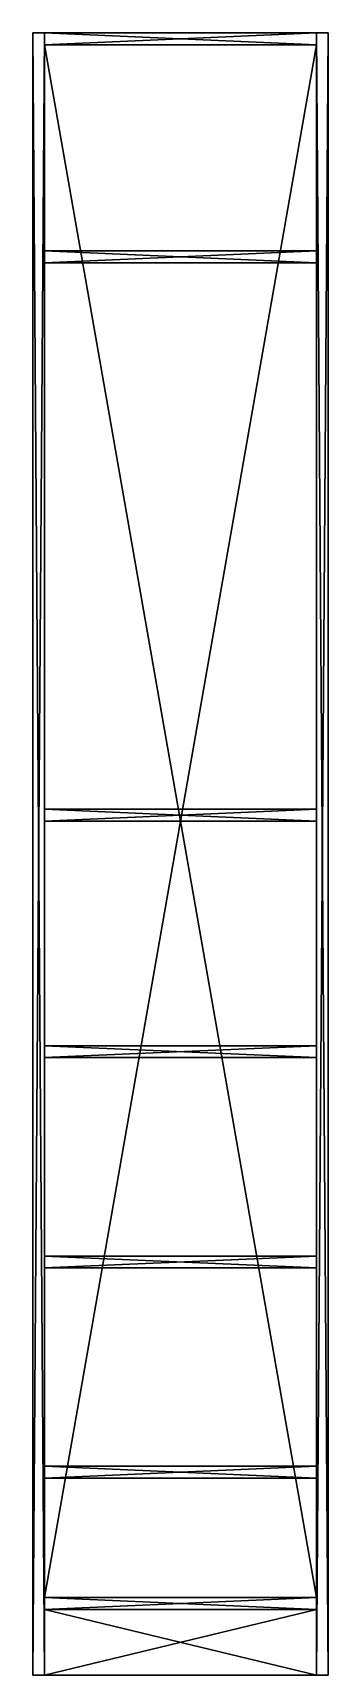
# Model space of a CAD drawing. Header units: millimetres. Extents: x 0 to 450, y 0 to 2500.
import ezdxf

# ---------------------------------------------------------------- set-up
doc = ezdxf.new("R2010")
doc.units = ezdxf.units.MM
for name, color, linetype in [('ARKALIK', 7, 'Continuous'), ('BAZA', 7, 'Continuous'), ('GOVDE', 7, 'Continuous'), ('RAF', 7, 'Continuous')]:
    doc.layers.add(name, color=color, linetype=linetype)

msp = doc.modelspace()

# ---------------------------------------------------------------- linework, layer by layer
at = {"layer": 'ARKALIK'}
for points in [[(18, 118, 600), (18, 2482, 600), (18, 118, 592)], [(18, 118, 592), (18, 2482, 600), (18, 2482, 592)], [(18, 2482, 592), (432, 118, 592), (18, 118, 592)], [(18, 118, 600), (432, 2482, 600), (18, 2482, 600)], [(432, 118, 600), (432, 2482, 600), (18, 118, 600)], [(18, 2482, 600), (432, 2482, 600), (18, 2482, 592)], [(432, 2482, 592), (432, 118, 592), (18, 2482, 592)], [(18, 2482, 592), (432, 2482, 600), (432, 2482, 592)], [(432, 2482, 592), (432, 118, 600), (432, 118, 592)], [(432, 2482, 600), (432, 118, 600), (432, 2482, 592)], [(432, 118, 592), (18, 118, 600), (18, 118, 592)], [(432, 118, 600), (18, 118, 600), (432, 118, 592)]]:
    msp.add_3dface(points, dxfattribs=at)
at = {"layer": 'BAZA'}
for points in [[(18, 0, 38), (18, 100, 38), (18, 0)], [(18, 0), (18, 100, 38), (18, 100)], [(18, 100), (432, 0), (18, 0)], [(18, 0, 38), (432, 100, 38), (18, 100, 38)], [(432, 0, 38), (432, 100, 38), (18, 0, 38)], [(18, 100, 38), (432, 100, 38), (18, 100)], [(432, 100), (432, 0), (18, 100)], [(18, 100), (432, 100, 38), (432, 100)], [(432, 100), (432, 0, 38), (432, 0)], [(432, 100, 38), (432, 0, 38), (432, 100)], [(432, 0), (18, 0, 38), (18, 0)], [(432, 0, 38), (18, 0, 38), (432, 0)]]:
    msp.add_3dface(points, dxfattribs=at)
at = {"layer": 'GOVDE'}
for points in [[(0, 0, 600), (0, 2500, 600), (0, 0)], [(0, 0), (0, 2500, 600), (0, 2500)], [(0, 2500), (18, 0), (0, 0)], [(0, 0, 600), (18, 2500, 600), (0, 2500, 600)], [(18, 0, 600), (18, 2500, 600), (0, 0, 600)], [(0, 2500, 600), (18, 2500, 600), (0, 2500)], [(18, 2500), (18, 0), (0, 2500)], [(0, 2500), (18, 2500, 600), (18, 2500)], [(18, 2500), (18, 0, 600), (18, 0)], [(18, 2500, 600), (18, 0, 600), (18, 2500)], [(18, 2482, 600), (18, 2500, 600), (18, 2482)], [(18, 2482), (18, 2500, 600), (18, 2500)], [(18, 2500), (432, 2482), (18, 2482)], [(18, 2482, 600), (432, 2500, 600), (18, 2500, 600)], [(432, 2482, 600), (432, 2500, 600), (18, 2482, 600)], [(18, 2500, 600), (432, 2500, 600), (18, 2500)], [(432, 2500), (432, 2482), (18, 2500)], [(18, 2500), (432, 2500, 600), (432, 2500)], [(432, 0, 600), (432, 2500, 600), (432, 0)], [(432, 0), (432, 2500, 600), (432, 2500)], [(432, 2500), (450, 0), (432, 0)], [(432, 0, 600), (450, 2500, 600), (432, 2500, 600)], [(450, 0, 600), (450, 2500, 600), (432, 0, 600)], [(432, 2500, 600), (450, 2500, 600), (432, 2500)], [(450, 2500), (450, 0), (432, 2500)], [(432, 2500), (450, 2500, 600), (450, 2500)], [(432, 2500), (432, 2482, 600), (432, 2482)], [(432, 2500, 600), (432, 2482, 600), (432, 2500)], [(450, 2500), (450, 0, 600), (450, 0)], [(450, 2500, 600), (450, 0, 600), (450, 2500)], [(432, 2482), (18, 2482, 600), (18, 2482)], [(432, 2482, 600), (18, 2482, 600), (432, 2482)], [(18, 100, 600), (18, 118, 600), (18, 100)], [(18, 100), (18, 118, 600), (18, 118)], [(18, 118), (432, 100), (18, 100)], [(18, 100, 600), (432, 118, 600), (18, 118, 600)], [(432, 100, 600), (432, 118, 600), (18, 100, 600)], [(18, 118, 600), (432, 118, 600), (18, 118)], [(432, 118), (432, 100), (18, 118)], [(18, 118), (432, 118, 600), (432, 118)], [(432, 100), (18, 100, 600), (18, 100)], [(432, 100, 600), (18, 100, 600), (432, 100)], [(432, 118), (432, 100, 600), (432, 100)], [(432, 118, 600), (432, 100, 600), (432, 118)], [(18, 0), (0, 0, 600), (0, 0)], [(18, 0, 600), (0, 0, 600), (18, 0)], [(450, 0), (432, 0, 600), (432, 0)], [(450, 0, 600), (432, 0, 600), (450, 0)]]:
    msp.add_3dface(points, dxfattribs=at)
at = {"layer": 'RAF'}
for points in [[(18, 2150, 588), (18, 2168, 588), (18, 2150)], [(18, 2150), (18, 2168, 588), (18, 2168)], [(18, 2168), (432, 2150), (18, 2150)], [(18, 2150, 588), (432, 2168, 588), (18, 2168, 588)], [(432, 2150, 588), (432, 2168, 588), (18, 2150, 588)], [(18, 2168, 588), (432, 2168, 588), (18, 2168)], [(432, 2168), (432, 2150), (18, 2168)], [(18, 2168), (432, 2168, 588), (432, 2168)], [(432, 2150), (18, 2150, 588), (18, 2150)], [(432, 2150, 588), (18, 2150, 588), (432, 2150)], [(432, 2168), (432, 2150, 588), (432, 2150)], [(432, 2168, 588), (432, 2150, 588), (432, 2168)], [(18, 1300, 588), (18, 1318, 588), (18, 1300)], [(18, 1300), (18, 1318, 588), (18, 1318)], [(18, 1318), (432, 1300), (18, 1300)], [(18, 1300, 588), (432, 1318, 588), (18, 1318, 588)], [(432, 1300, 588), (432, 1318, 588), (18, 1300, 588)], [(18, 1318, 588), (432, 1318, 588), (18, 1318)], [(432, 1318), (432, 1300), (18, 1318)], [(18, 1318), (432, 1318, 588), (432, 1318)], [(432, 1300), (18, 1300, 588), (18, 1300)], [(432, 1300, 588), (18, 1300, 588), (432, 1300)], [(432, 1318), (432, 1300, 588), (432, 1300)], [(432, 1318, 588), (432, 1300, 588), (432, 1318)], [(18, 940, 588), (18, 958, 588), (18, 940)], [(18, 940), (18, 958, 588), (18, 958)], [(18, 958), (432, 940), (18, 940)], [(18, 940, 588), (432, 958, 588), (18, 958, 588)], [(432, 940, 588), (432, 958, 588), (18, 940, 588)], [(18, 958, 588), (432, 958, 588), (18, 958)], [(432, 958), (432, 940), (18, 958)], [(18, 958), (432, 958, 588), (432, 958)], [(432, 958), (432, 940, 588), (432, 940)], [(432, 958, 588), (432, 940, 588), (432, 958)], [(432, 940), (18, 940, 588), (18, 940)], [(432, 940, 588), (18, 940, 588), (432, 940)], [(18, 620, 588), (18, 638, 588), (18, 620)], [(18, 620), (18, 638, 588), (18, 638)], [(18, 638), (432, 620), (18, 620)], [(18, 620, 588), (432, 638, 588), (18, 638, 588)], [(432, 620, 588), (432, 638, 588), (18, 620, 588)], [(18, 638, 588), (432, 638, 588), (18, 638)], [(432, 638), (432, 620), (18, 638)], [(18, 638), (432, 638, 588), (432, 638)], [(432, 638), (432, 620, 588), (432, 620)], [(432, 638, 588), (432, 620, 588), (432, 638)], [(432, 620), (18, 620, 588), (18, 620)], [(432, 620, 588), (18, 620, 588), (432, 620)], [(18, 300, 588), (18, 318, 588), (18, 300)], [(18, 300), (18, 318, 588), (18, 318)], [(18, 318), (432, 300), (18, 300)], [(18, 300, 588), (432, 318, 588), (18, 318, 588)], [(432, 300, 588), (432, 318, 588), (18, 300, 588)], [(18, 318, 588), (432, 318, 588), (18, 318)], [(432, 318), (432, 300), (18, 318)], [(18, 318), (432, 318, 588), (432, 318)], [(432, 300), (18, 300, 588), (18, 300)], [(432, 300, 588), (18, 300, 588), (432, 300)], [(432, 318), (432, 300, 588), (432, 300)], [(432, 318, 588), (432, 300, 588), (432, 318)]]:
    msp.add_3dface(points, dxfattribs=at)

doc.saveas('drawing.dxf')
